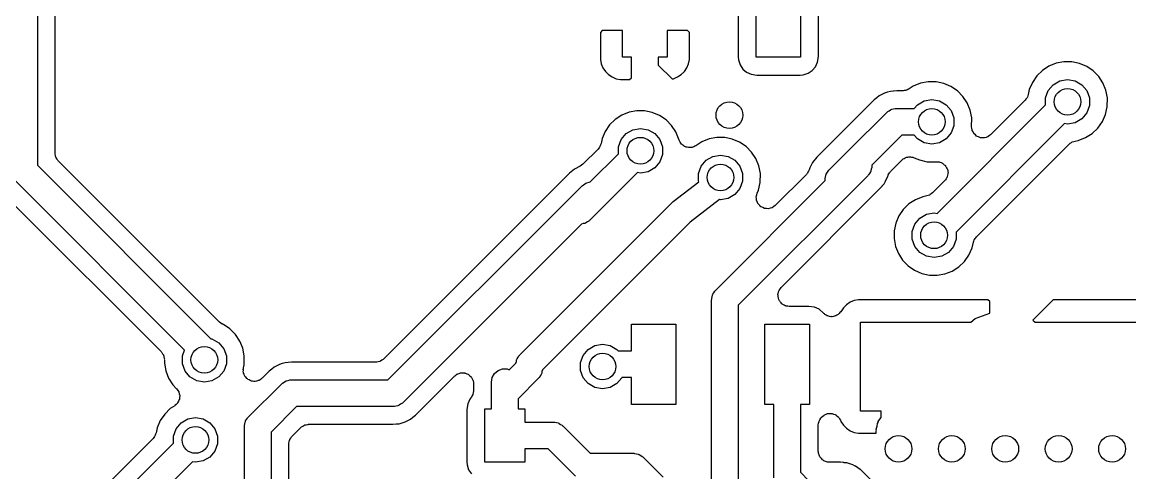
# Model space of a CAD drawing. Extents: x 76 to 124.9, y -113.7 to -66.
# Drawn here: x 96.75 to 109.2, y -94.47 to -89.41 of the extents above; entities that cross this region are included whole.
import ezdxf

# ---------------------------------------------------------------- set-up
doc = ezdxf.new("R2010")
doc.units = 0
doc.header["$MEASUREMENT"] = 0
doc.layers.add('BLACK', color=7, linetype='CONTINUOUS')

msp = doc.modelspace()

# ---------------------------------------------------------------- linework, layer by layer
at = {"layer": 'Black'}
for p, q in [((96.925, -88.7871), (96.925, -90.675)), ((97.124, -89.4688), (97.124, -88.9213)), ((104.799, -88.9088), (104.799, -89.795)), ((105, -89.8), (105, -88.9)), ((105.5, -88.9), (105.5, -89.8)), ((105.701, -89.7912), (105.701, -88.905)), ((97.124, -90.8787), (97.124, -89.4688)), ((103.271, -89.5), (103.25, -89.5205)), ((103.25, -89.5205), (103.25, -89.8246)), ((103.5, -89.5), (103.271, -89.5)), ((103.5, -89.8), (103.5, -89.5)), ((104, -89.5), (104, -89.8)), ((104.229, -89.5), (104, -89.5)), ((104.25, -89.5205), (104.229, -89.5)), ((104.25, -89.8246), (104.25, -89.5205)), ((103.25, -89.8246), (103.26, -89.8729)), ((103.6, -89.8), (103.5, -89.8)), ((103.6, -90.0295), (103.6, -89.8)), ((104, -89.8), (103.9, -89.8)), ((103.9, -89.8), (103.9, -89.8879)), ((104.24, -89.8729), (104.25, -89.8246)), ((104.799, -89.795), (104.802, -89.8279)), ((104.802, -89.8279), (104.82, -89.8852)), ((105.5, -89.8), (105, -89.8)), ((105.668, -89.9067), (105.691, -89.8555)), ((105.691, -89.8555), (105.701, -89.7912)), ((108.373, -89.8672), (108.291, -89.9002)), ((108.459, -89.8507), (108.373, -89.8672)), ((108.547, -89.8513), (108.459, -89.8507)), ((108.633, -89.869), (108.547, -89.8513)), ((108.715, -89.9031), (108.633, -89.869)), ((103.26, -89.8729), (103.278, -89.9184)), ((103.278, -89.9184), (103.306, -89.9594)), ((103.306, -89.9594), (103.341, -89.9942)), ((103.341, -89.9942), (103.382, -90.0215)), ((103.9, -89.8879), (104.056, -90.0438)), ((104.118, -90.0215), (104.159, -89.9942)), ((104.159, -89.9942), (104.194, -89.9594)), ((104.194, -89.9594), (104.222, -89.9184)), ((104.222, -89.9184), (104.24, -89.8729)), ((104.82, -89.8852), (104.851, -89.932)), ((104.851, -89.932), (104.893, -89.9684)), ((104.893, -89.9684), (104.944, -89.9914)), ((104.944, -89.9914), (105.009, -90.0006)), ((105.528, -89.9979), (105.585, -89.9802)), ((105.585, -89.9802), (105.632, -89.9493)), ((105.632, -89.9493), (105.668, -89.9067)), ((108.217, -89.9484), (108.154, -90.01)), ((108.291, -89.9002), (108.217, -89.9484)), ((108.788, -89.9524), (108.715, -89.9031)), ((108.85, -90.0148), (108.788, -89.9524)), ((103.382, -90.0215), (103.427, -90.0404)), ((103.427, -90.0404), (103.475, -90.05)), ((103.475, -90.05), (103.579, -90.05)), ((103.579, -90.05), (103.6, -90.0295)), ((104.056, -90.0438), (104.073, -90.0404)), ((104.073, -90.0404), (104.118, -90.0215)), ((105.009, -90.0006), (105.495, -90.0006)), ((105.495, -90.0006), (105.528, -89.9979)), ((106.848, -90.0922), (106.766, -90.1252)), ((106.934, -90.0757), (106.848, -90.0922)), ((107.022, -90.0763), (106.934, -90.0757)), ((107.108, -90.094), (107.022, -90.0763)), ((107.19, -90.1281), (107.108, -90.094)), ((108.105, -90.0826), (108.07, -90.1636)), ((108.154, -90.01), (108.105, -90.0826)), ((108.283, -90.1745), (108.339, -90.1078)), ((108.339, -90.1078), (108.414, -90.0642)), ((108.414, -90.0642), (108.5, -90.049)), ((108.5, -90.049), (108.586, -90.0642)), ((108.586, -90.0642), (108.661, -90.1078)), ((108.661, -90.1078), (108.717, -90.1745)), ((108.898, -90.0882), (108.85, -90.0148)), ((108.932, -90.1696), (108.898, -90.0882)), ((106.384, -90.2337), (106.358, -90.2548)), ((106.413, -90.2183), (106.384, -90.2337)), ((106.414, -90.2179), (106.413, -90.2183)), ((106.444, -90.202), (106.414, -90.2177)), ((106.414, -90.2177), (106.414, -90.2179)), ((106.476, -90.1927), (106.444, -90.202)), ((106.477, -90.1924), (106.476, -90.1924)), ((106.476, -90.1924), (106.476, -90.1927)), ((106.509, -90.1827), (106.477, -90.1924)), ((106.542, -90.1798), (106.509, -90.1827)), ((106.543, -90.1796), (106.542, -90.1798)), ((106.544, -90.1797), (106.543, -90.1796)), ((106.581, -90.176), (106.544, -90.1797)), ((106.651, -90.176), (106.581, -90.176)), ((106.665, -90.1735), (106.651, -90.176)), ((106.68, -90.1727), (106.665, -90.1735)), ((106.686, -90.1698), (106.68, -90.1727)), ((106.694, -90.1685), (106.686, -90.1698)), ((106.706, -90.1613), (106.694, -90.1685)), ((106.719, -90.1556), (106.706, -90.1613)), ((106.766, -90.1252), (106.719, -90.1556)), ((107.263, -90.1774), (107.19, -90.1281)), ((107.325, -90.2398), (107.263, -90.1774)), ((107.373, -90.3132), (107.325, -90.2398)), ((108.053, -90.2331), (108.049, -90.2468)), ((108.058, -90.22), (108.053, -90.2331)), ((108.07, -90.1636), (108.058, -90.22)), ((108.253, -90.2564), (108.283, -90.1745)), ((108.717, -90.1745), (108.747, -90.2564)), ((108.949, -90.2551), (108.932, -90.1696)), ((106.328, -90.2788), (105.903, -90.7032)), ((106.357, -90.2556), (106.328, -90.2788)), ((106.358, -90.2548), (106.357, -90.2551)), ((106.357, -90.2551), (106.357, -90.2556)), ((106.778, -90.375), (106.814, -90.3328)), ((106.814, -90.3328), (106.889, -90.2892)), ((106.889, -90.2892), (106.975, -90.274)), ((106.975, -90.274), (107.061, -90.2892)), ((107.033, -91.5549), (108.253, -90.335)), ((107.061, -90.2892), (107.136, -90.3328)), ((107.136, -90.3328), (107.192, -90.3995)), ((107.407, -90.3946), (107.373, -90.3132)), ((108.024, -90.2824), (107.636, -90.6706)), ((108.032, -90.2708), (108.024, -90.2824)), ((108.042, -90.2602), (108.032, -90.2708)), ((108.045, -90.2531), (108.042, -90.2602)), ((108.049, -90.2468), (108.045, -90.2531)), ((108.253, -90.335), (108.253, -90.2564)), ((108.747, -90.3436), (108.717, -90.4255)), ((108.747, -90.2564), (108.747, -90.3436)), ((108.928, -90.4424), (108.947, -90.3574)), ((108.947, -90.3574), (108.949, -90.2551)), ((103.491, -90.4502), (103.417, -90.4984)), ((103.573, -90.4172), (103.491, -90.4502)), ((103.659, -90.4007), (103.573, -90.4172)), ((103.747, -90.4013), (103.659, -90.4007)), ((103.833, -90.419), (103.747, -90.4013)), ((103.915, -90.4531), (103.833, -90.419)), ((103.988, -90.5024), (103.915, -90.4531)), ((106.044, -90.8439), (106.469, -90.4189)), ((106.469, -90.4189), (106.474, -90.4151)), ((106.474, -90.4151), (106.479, -90.4101)), ((106.479, -90.4101), (106.496, -90.4003)), ((106.496, -90.4003), (106.512, -90.3891)), ((106.512, -90.3891), (106.518, -90.3873)), ((106.518, -90.3873), (106.524, -90.384)), ((106.524, -90.384), (106.543, -90.3806)), ((106.543, -90.3806), (106.562, -90.3756)), ((106.562, -90.3756), (106.569, -90.3761)), ((106.569, -90.3761), (106.575, -90.375)), ((106.575, -90.375), (106.778, -90.375)), ((107.192, -90.3995), (107.222, -90.4814)), ((107.222, -90.4814), (107.222, -90.5686)), ((107.424, -90.4801), (107.407, -90.3946)), ((107.422, -90.5805), (107.424, -90.4801)), ((108.661, -90.4922), (108.586, -90.5358)), ((108.717, -90.4255), (108.661, -90.4922)), ((108.892, -90.5229), (108.928, -90.4424)), ((103.354, -90.56), (103.305, -90.6326)), ((103.417, -90.4984), (103.354, -90.56)), ((103.539, -90.6578), (103.614, -90.6142)), ((103.614, -90.6142), (103.7, -90.599)), ((103.7, -90.599), (103.786, -90.6142)), ((103.786, -90.6142), (103.861, -90.6578)), ((104.05, -90.5648), (103.988, -90.5024)), ((104.098, -90.6382), (104.05, -90.5648)), ((107.222, -90.5686), (107.192, -90.6505)), ((108.467, -90.5451), (107.247, -91.765)), ((107.425, -90.5975), (107.422, -90.5805)), ((107.427, -90.6146), (107.425, -90.5975)), ((107.429, -90.6188), (107.427, -90.6146)), ((108.5, -90.551), (108.467, -90.5451)), ((108.586, -90.5358), (108.5, -90.551)), ((108.778, -90.6555), (108.842, -90.5948)), ((108.842, -90.5948), (108.892, -90.5229)), ((96.925, -90.675), (96.925, -91.0129)), ((103.27, -90.7136), (103.258, -90.77)), ((103.305, -90.6326), (103.27, -90.7136)), ((103.453, -90.8064), (103.483, -90.7245)), ((103.483, -90.7245), (103.539, -90.6578)), ((103.861, -90.6578), (103.917, -90.7245)), ((103.917, -90.7245), (103.947, -90.8064)), ((104.137, -90.7309), (104.098, -90.6382)), ((104.137, -90.731), (104.137, -90.7309)), ((104.139, -90.7399), (104.137, -90.731)), ((104.144, -90.7472), (104.139, -90.7399)), ((104.473, -90.7172), (104.391, -90.7502)), ((104.559, -90.7007), (104.473, -90.7172)), ((104.647, -90.7013), (104.559, -90.7007)), ((104.733, -90.719), (104.647, -90.7013)), ((104.815, -90.7531), (104.733, -90.719)), ((105.903, -90.7032), (105.683, -90.9239)), ((105.903, -90.7032), (105.903, -90.7032)), ((106.637, -90.675), (106.3, -91.0121)), ((106.778, -90.675), (106.637, -90.675)), ((106.814, -90.7172), (106.778, -90.675)), ((106.889, -90.7608), (106.814, -90.7172)), ((107.136, -90.7172), (107.061, -90.7608)), ((107.192, -90.6505), (107.136, -90.7172)), ((107.429, -90.6233), (107.429, -90.6188)), ((107.438, -90.6383), (107.429, -90.6233)), ((107.445, -90.6539), (107.438, -90.6383)), ((107.448, -90.6572), (107.445, -90.6539)), ((107.451, -90.6612), (107.448, -90.6572)), ((107.464, -90.6725), (107.451, -90.6612)), ((107.476, -90.6846), (107.464, -90.6725)), ((107.48, -90.6866), (107.476, -90.6846)), ((107.483, -90.6896), (107.48, -90.6866)), ((107.5, -90.6957), (107.483, -90.6896)), ((107.515, -90.703), (107.5, -90.6957)), ((107.52, -90.7034), (107.515, -90.703)), ((107.524, -90.705), (107.52, -90.7034)), ((107.541, -90.7052), (107.524, -90.705)), ((107.558, -90.7067), (107.541, -90.7052)), ((107.563, -90.7056), (107.558, -90.7067)), ((107.567, -90.7056), (107.563, -90.7056)), ((107.584, -90.7), (107.567, -90.7056)), ((107.6, -90.6955), (107.584, -90.7)), ((107.604, -90.6929), (107.6, -90.6955)), ((107.608, -90.6913), (107.604, -90.6929)), ((107.622, -90.6805), (107.608, -90.6913)), ((107.636, -90.6706), (107.622, -90.6805)), ((108.569, -90.7466), (108.584, -90.7411)), ((108.584, -90.7411), (108.621, -90.7346)), ((108.621, -90.7346), (108.703, -90.7027)), ((108.703, -90.7027), (108.778, -90.6555)), ((103.224, -90.8324), (103.054, -91.0028)), ((103.232, -90.8208), (103.224, -90.8324)), ((103.242, -90.8102), (103.232, -90.8208)), ((103.245, -90.8031), (103.242, -90.8102)), ((103.249, -90.7968), (103.245, -90.8031)), ((103.253, -90.7831), (103.249, -90.7968)), ((103.258, -90.77), (103.253, -90.7831)), ((103.453, -90.885), (103.453, -90.8064)), ((103.947, -90.8064), (103.947, -90.8936)), ((104.147, -90.7554), (104.144, -90.7472)), ((104.155, -90.7653), (104.147, -90.7554)), ((104.162, -90.7762), (104.155, -90.7653)), ((104.17, -90.7815), (104.162, -90.7762)), ((104.175, -90.7881), (104.17, -90.7815)), ((104.187, -90.7944), (104.175, -90.7881)), ((104.197, -90.8022), (104.187, -90.7944)), ((104.206, -90.8048), (104.197, -90.8022)), ((104.213, -90.809), (104.206, -90.8048)), ((104.226, -90.811), (104.213, -90.809)), ((104.239, -90.8148), (104.226, -90.811)), ((104.248, -90.8143), (104.239, -90.8148)), ((104.256, -90.8156), (104.248, -90.8143)), ((104.269, -90.8131), (104.256, -90.8156)), ((104.282, -90.8124), (104.269, -90.8131)), ((104.29, -90.8089), (104.282, -90.8124)), ((104.299, -90.8072), (104.29, -90.8089)), ((104.31, -90.8004), (104.299, -90.8072)), ((104.322, -90.7953), (104.31, -90.8004)), ((104.391, -90.7502), (104.322, -90.7953)), ((104.888, -90.8024), (104.815, -90.7531)), ((104.95, -90.8648), (104.888, -90.8024)), ((104.998, -90.9382), (104.95, -90.8648)), ((105.819, -91.0689), (106.044, -90.8439)), ((106.975, -90.776), (106.889, -90.7608)), ((107.061, -90.7608), (106.975, -90.776)), ((107.476, -91.8173), (108.518, -90.7758)), ((108.518, -90.7758), (108.531, -90.7664)), ((108.531, -90.7664), (108.544, -90.7559)), ((108.544, -90.7559), (108.549, -90.754)), ((108.549, -90.754), (108.553, -90.7509)), ((108.553, -90.7509), (108.569, -90.7466)), ((97.125, -90.8841), (97.124, -90.8787)), ((97.1245, -90.8896), (97.125, -90.8841)), ((97.1287, -90.9053), (97.1245, -90.8896)), ((97.1315, -90.9214), (97.1287, -90.9053)), ((97.1343, -90.9262), (97.1315, -90.9214)), ((97.1357, -90.9315), (97.1343, -90.9262)), ((97.1451, -90.9449), (97.1357, -90.9315)), ((97.1532, -90.959), (97.1451, -90.9449)), ((97.1575, -90.9625), (97.1532, -90.959)), ((97.1606, -90.9671), (97.1575, -90.9625)), ((98.9664, -92.7728), (97.1606, -90.9671)), ((103.137, -91.2006), (103.453, -90.885)), ((103.917, -90.9755), (103.861, -91.0422)), ((103.947, -90.8936), (103.917, -90.9755)), ((104.383, -91.0245), (104.439, -90.9578)), ((104.439, -90.9578), (104.514, -90.9142)), ((104.514, -90.9142), (104.6, -90.899)), ((104.6, -90.899), (104.686, -90.9142)), ((104.686, -90.9142), (104.761, -90.9578)), ((104.761, -90.9578), (104.817, -91.0245)), ((105.032, -91.0196), (104.998, -90.9382)), ((105.635, -90.9812), (105.603, -91.0411)), ((105.683, -90.9239), (105.635, -90.9812)), ((106.51, -91.0836), (106.639, -90.9548)), ((106.639, -90.9548), (106.647, -90.9494)), ((106.647, -90.9494), (106.653, -90.9425)), ((106.653, -90.9425), (106.664, -90.937)), ((106.664, -90.937), (106.674, -90.9299)), ((106.674, -90.9299), (106.683, -90.9274)), ((106.683, -90.9274), (106.692, -90.9232)), ((106.692, -90.9232), (106.704, -90.9218)), ((106.704, -90.9218), (106.716, -90.9186)), ((106.716, -90.9186), (106.726, -90.9194)), ((106.726, -90.9194), (106.735, -90.9184)), ((106.735, -90.9184), (106.747, -90.9213)), ((106.747, -90.9213), (106.76, -90.9224)), ((106.76, -90.9224), (106.768, -90.9264)), ((106.768, -90.9264), (106.777, -90.9286)), ((106.777, -90.9286), (106.836, -90.9541)), ((106.836, -90.9541), (106.922, -90.973)), ((106.922, -90.973), (107.01, -90.9748)), ((107.01, -90.9748), (107.016, -90.9748)), ((107.016, -90.9748), (107.021, -90.9733)), ((107.021, -90.9733), (107.037, -90.9748)), ((107.037, -90.9748), (107.054, -90.9748)), ((107.054, -90.9748), (107.059, -90.9766)), ((107.059, -90.9766), (107.064, -90.9771)), ((107.064, -90.9771), (107.079, -90.984)), ((107.079, -90.984), (107.094, -90.9896)), ((107.094, -90.9896), (107.099, -90.9931)), ((96.925, -91.0129), (98.8743, -92.9621)), ((102.903, -91.1038), (102.728, -91.2782)), ((102.96, -91.0578), (102.903, -91.1038)), ((103.023, -91.0254), (102.96, -91.0578)), ((103.038, -91.0138), (103.023, -91.0254)), ((103.054, -91.0028), (103.038, -91.0138)), ((103.667, -91.0951), (103.131, -91.6311)), ((103.7, -91.101), (103.667, -91.0951)), ((103.786, -91.0858), (103.7, -91.101)), ((103.861, -91.0422), (103.786, -91.0858)), ((104.353, -91.1064), (104.383, -91.0245)), ((104.353, -91.1936), (104.353, -91.1064)), ((104.817, -91.0245), (104.847, -91.1064)), ((104.847, -91.1064), (104.847, -91.1936)), ((105.049, -91.1051), (105.032, -91.0196)), ((105.047, -91.2074), (105.049, -91.1051)), ((105.57, -91.1092), (105.565, -91.1164)), ((105.576, -91.1032), (105.57, -91.1092)), ((105.582, -91.0916), (105.576, -91.1032)), ((105.59, -91.0808), (105.582, -91.0916)), ((105.592, -91.0724), (105.59, -91.0808)), ((105.596, -91.0646), (105.592, -91.0724)), ((105.603, -91.0411), (105.596, -91.0646)), ((105.776, -91.1619), (105.789, -91.1116)), ((105.789, -91.1116), (105.819, -91.0689)), ((106.275, -91.1044), (106.265, -91.1214)), ((106.286, -91.0884), (106.275, -91.1044)), ((106.288, -91.082), (106.286, -91.0884)), ((106.291, -91.0763), (106.288, -91.082)), ((106.294, -91.057), (106.291, -91.0763)), ((106.299, -91.0381), (106.294, -91.057)), ((106.3, -91.025), (106.299, -91.0315)), ((106.299, -91.0315), (106.299, -91.0381)), ((106.3, -91.0121), (106.3, -91.025)), ((106.485, -91.1192), (106.493, -91.1084)), ((106.493, -91.1084), (106.499, -91.0968)), ((106.499, -91.0968), (106.505, -91.0908)), ((106.505, -91.0908), (106.51, -91.0836)), ((107.099, -90.9931), (107.103, -90.9955)), ((107.103, -90.9955), (107.115, -91.007)), ((107.115, -91.007), (107.128, -91.0175)), ((107.128, -91.0175), (107.13, -91.0223)), ((107.13, -91.0223), (107.134, -91.0262)), ((107.134, -91.0262), (107.141, -91.041)), ((107.141, -91.041), (107.149, -91.0551)), ((107.149, -91.0551), (107.15, -91.0605)), ((107.15, -91.0605), (107.153, -91.0655)), ((107.156, -91.1088), (107.152, -91.1245)), ((107.153, -91.0655), (107.154, -91.0818)), ((107.154, -91.0818), (107.157, -91.0979)), ((107.157, -91.0979), (107.156, -91.1033)), ((107.156, -91.1033), (107.156, -91.1088)), ((98.5773, -93.0894), (96.6689, -91.1811)), ((103.044, -91.2439), (103.087, -91.2141)), ((103.087, -91.2141), (103.137, -91.2006)), ((103.137, -91.2006), (103.137, -91.2006)), ((104.067, -91.4222), (104.355, -91.1997)), ((104.355, -91.1997), (104.353, -91.1936)), ((104.544, -92.4189), (105.778, -91.1853)), ((106.256, -91.1311), (104.8, -92.5871)), ((104.847, -91.1936), (104.817, -91.2755)), ((105.028, -91.2924), (105.047, -91.2074)), ((105.565, -91.1164), (105.215, -91.4661)), ((105.778, -91.1853), (105.776, -91.1619)), ((106.26, -91.1257), (106.256, -91.1311)), ((106.265, -91.1214), (106.26, -91.1257)), ((106.417, -91.2459), (106.439, -91.2204)), ((106.439, -91.2204), (106.454, -91.191)), ((106.454, -91.191), (106.455, -91.1905)), ((106.455, -91.1898), (106.471, -91.1606)), ((106.455, -91.1905), (106.455, -91.1898)), ((106.471, -91.1606), (106.479, -91.1354)), ((106.479, -91.1354), (106.483, -91.1276)), ((106.483, -91.1276), (106.485, -91.1192)), ((107.12, -91.1863), (106.982, -91.3243)), ((107.123, -91.1817), (107.12, -91.1863)), ((107.128, -91.1782), (107.123, -91.1817)), ((107.136, -91.1641), (107.128, -91.1782)), ((107.145, -91.1507), (107.136, -91.1641)), ((107.147, -91.1454), (107.145, -91.1507)), ((107.149, -91.1406), (107.147, -91.1454)), ((107.152, -91.1245), (107.149, -91.1406)), ((102.728, -91.2782), (100.817, -93.1894)), ((102.728, -91.2782), (102.728, -91.2782)), ((102.728, -91.2782), (102.728, -91.2782)), ((102.869, -91.4189), (103.044, -91.2439)), ((104.761, -91.3422), (104.686, -91.3858)), ((104.817, -91.2755), (104.761, -91.3422)), ((105.002, -91.3668), (105.008, -91.3469)), ((105.008, -91.3469), (105.013, -91.3268)), ((105.013, -91.3268), (105.028, -91.2924)), ((105.283, -92.386), (106.392, -91.2761)), ((106.392, -91.2761), (106.416, -91.247)), ((106.416, -91.247), (106.417, -91.2465)), ((106.417, -91.2465), (106.417, -91.2459)), ((106.917, -91.3587), (106.873, -91.3672)), ((106.932, -91.3532), (106.917, -91.3587)), ((106.947, -91.3492), (106.932, -91.3532)), ((106.952, -91.3455), (106.947, -91.3492)), ((106.958, -91.3433), (106.952, -91.3455)), ((106.969, -91.3332), (106.958, -91.3433)), ((106.982, -91.3243), (106.969, -91.3332)), ((96.6634, -91.457), (98.3144, -93.1079)), ((100.863, -93.425), (102.869, -91.4189)), ((102.344, -93.1439), (104.053, -91.4348)), ((104.053, -91.4348), (104.061, -91.4293)), ((104.061, -91.4293), (104.067, -91.4222)), ((104.588, -91.3988), (104.258, -91.6537)), ((104.6, -91.401), (104.588, -91.3988)), ((104.686, -91.3858), (104.6, -91.401)), ((105.003, -91.3679), (105.002, -91.3668)), ((105.002, -91.369), (105.003, -91.3679)), ((105.004, -91.3895), (105.002, -91.369)), ((105.006, -91.41), (105.004, -91.3895)), ((105.007, -91.411), (105.006, -91.41)), ((105.007, -91.4121), (105.007, -91.411)), ((105.016, -91.4307), (105.007, -91.4121)), ((105.025, -91.4494), (105.016, -91.4307)), ((105.025, -91.4502), (105.025, -91.4494)), ((105.026, -91.4512), (105.025, -91.4502)), ((105.041, -91.4655), (105.026, -91.4512)), ((105.055, -91.4801), (105.041, -91.4655)), ((105.056, -91.4806), (105.055, -91.4801)), ((105.057, -91.4813), (105.056, -91.4806)), ((105.076, -91.4897), (105.057, -91.4813)), ((105.198, -91.4779), (105.182, -91.49)), ((105.215, -91.4661), (105.198, -91.4779)), ((106.717, -91.4484), (106.654, -91.51)), ((106.791, -91.4002), (106.717, -91.4484)), ((106.873, -91.3672), (106.791, -91.4002)), ((105.095, -91.4984), (105.076, -91.4897)), ((105.096, -91.4985), (105.095, -91.4984)), ((105.097, -91.499), (105.096, -91.4985)), ((105.117, -91.5004), (105.097, -91.499)), ((105.138, -91.5022), (105.117, -91.5004)), ((105.139, -91.5019), (105.138, -91.5022)), ((105.14, -91.502), (105.139, -91.5019)), ((105.16, -91.4963), (105.14, -91.502)), ((105.18, -91.491), (105.16, -91.4963)), ((105.181, -91.4903), (105.18, -91.491)), ((105.182, -91.49), (105.181, -91.4903)), ((106.605, -91.5826), (106.57, -91.6636)), ((106.654, -91.51), (106.605, -91.5826)), ((106.783, -91.6745), (106.839, -91.6078)), ((106.839, -91.6078), (106.914, -91.5642)), ((106.914, -91.5642), (107, -91.549)), ((107, -91.549), (107.033, -91.5549)), ((103.038, -91.6744), (101.031, -93.6811)), ((104.258, -91.6537), (102.599, -93.3127)), ((103.057, -91.6694), (103.038, -91.6744)), ((103.038, -91.6744), (103.038, -91.6744)), ((103.076, -91.666), (103.057, -91.6694)), ((103.082, -91.6627), (103.076, -91.666)), ((103.088, -91.6609), (103.082, -91.6627)), ((103.104, -91.6497), (103.088, -91.6609)), ((103.121, -91.6399), (103.104, -91.6497)), ((103.126, -91.6349), (103.121, -91.6399)), ((103.131, -91.6311), (103.126, -91.6349)), ((106.57, -91.6636), (106.552, -91.7497)), ((106.753, -91.7564), (106.783, -91.6745)), ((106.552, -91.7497), (106.55, -91.8378)), ((106.55, -91.8378), (106.566, -91.9244)), ((106.753, -91.8436), (106.753, -91.7564)), ((106.783, -91.9255), (106.753, -91.8436)), ((107.247, -91.8436), (107.217, -91.9255)), ((107.247, -91.765), (107.247, -91.8436)), ((107.448, -91.8657), (107.451, -91.8529)), ((107.451, -91.8529), (107.456, -91.8459)), ((107.456, -91.8459), (107.46, -91.838)), ((107.46, -91.838), (107.469, -91.8282)), ((107.469, -91.8282), (107.476, -91.8173)), ((106.566, -91.9244), (106.599, -92.0062)), ((106.839, -91.9922), (106.783, -91.9255)), ((107.217, -91.9255), (107.161, -91.9922)), ((107.392, -92.0229), (107.428, -91.9424)), ((107.428, -91.9424), (107.443, -91.878)), ((107.443, -91.878), (107.448, -91.8657)), ((106.599, -92.0062), (106.646, -92.0802)), ((106.646, -92.0802), (106.708, -92.1436)), ((106.914, -92.0358), (106.839, -91.9922)), ((107, -92.051), (106.914, -92.0358)), ((107.086, -92.0358), (107, -92.051)), ((107.161, -91.9922), (107.086, -92.0358)), ((107.278, -92.1555), (107.342, -92.0948)), ((107.342, -92.0948), (107.392, -92.0229)), ((106.708, -92.1436), (106.78, -92.1938)), ((106.78, -92.1938), (106.861, -92.2291)), ((106.861, -92.2291), (106.947, -92.248)), ((107.035, -92.2498), (107.121, -92.2346)), ((107.121, -92.2346), (107.203, -92.2027)), ((107.203, -92.2027), (107.278, -92.1555)), ((106.947, -92.248), (107.035, -92.2498)), ((104.506, -92.493), (104.509, -92.4737)), ((104.509, -92.4737), (104.512, -92.468)), ((104.512, -92.468), (104.514, -92.4616)), ((104.514, -92.4616), (104.525, -92.4456)), ((104.525, -92.4456), (104.535, -92.4286)), ((104.535, -92.4286), (104.54, -92.4243)), ((104.54, -92.4243), (104.544, -92.4189)), ((105.246, -92.4635), (105.248, -92.4582)), ((105.248, -92.4798), (105.246, -92.4635)), ((105.248, -92.4527), (105.253, -92.4374)), ((105.248, -92.4582), (105.248, -92.4527)), ((105.248, -92.4961), (105.248, -92.4798)), ((105.253, -92.4374), (105.258, -92.4216)), ((105.258, -92.4216), (105.261, -92.4171)), ((105.261, -92.4171), (105.263, -92.4119)), ((105.263, -92.4119), (105.273, -92.3994)), ((105.273, -92.3994), (105.283, -92.386)), ((104.5, -92.525), (104.501, -92.5185)), ((104.5, -99.675), (104.5, -92.525)), ((104.501, -92.5119), (104.506, -92.493)), ((104.501, -92.5185), (104.501, -92.5119)), ((104.8, -92.5871), (104.8, -99.675)), ((105.25, -92.5013), (105.248, -92.4961)), ((105.25, -92.5068), (105.25, -92.5013)), ((105.257, -92.5216), (105.25, -92.5068)), ((105.263, -92.5369), (105.257, -92.5216)), ((105.266, -92.5411), (105.263, -92.5369)), ((105.269, -92.5461), (105.266, -92.5411)), ((105.28, -92.5577), (105.269, -92.5461)), ((105.291, -92.5702), (105.28, -92.5577)), ((105.295, -92.5729), (105.291, -92.5702)), ((105.299, -92.5768), (105.295, -92.5729)), ((105.314, -92.5837), (105.299, -92.5768)), ((105.328, -92.5919), (105.314, -92.5837)), ((105.334, -92.5929), (105.328, -92.5919)), ((105.339, -92.5952), (105.334, -92.5929)), ((105.355, -92.5966), (105.339, -92.5952)), ((105.371, -92.5994), (105.355, -92.5966)), ((105.591, -92.5994), (105.371, -92.5994)), ((105.656, -92.6086), (105.591, -92.5994)), ((106.016, -92.5808), (105.981, -92.6156)), ((106.057, -92.5535), (106.016, -92.5808)), ((106.102, -92.5346), (106.057, -92.5535)), ((106.15, -92.525), (106.102, -92.5346)), ((107.604, -92.525), (106.15, -92.525)), ((107.625, -92.5455), (107.604, -92.525)), ((107.625, -92.6746), (107.625, -92.5455)), ((108.337, -92.525), (108.11, -92.7524)), ((109.326, -92.525), (108.337, -92.525)), ((105.707, -92.6316), (105.656, -92.6086)), ((105.757, -92.6745), (105.707, -92.6316)), ((105.761, -92.6803), (105.757, -92.6745)), ((105.768, -92.6846), (105.761, -92.6803)), ((105.773, -92.6903), (105.768, -92.6846)), ((105.786, -92.6966), (105.773, -92.6903)), ((105.797, -92.7044), (105.786, -92.6966)), ((105.805, -92.7062), (105.797, -92.7044)), ((105.812, -92.7098), (105.805, -92.7062)), ((105.826, -92.7114), (105.812, -92.7098)), ((105.839, -92.7147), (105.826, -92.7114)), ((105.847, -92.7139), (105.839, -92.7147)), ((105.855, -92.7148), (105.847, -92.7139)), ((105.869, -92.7115), (105.855, -92.7148)), ((105.883, -92.71), (105.869, -92.7115)), ((105.89, -92.7065), (105.883, -92.71)), ((105.897, -92.7047), (105.89, -92.7065)), ((105.909, -92.697), (105.897, -92.7047)), ((105.922, -92.6908), (105.909, -92.697)), ((105.927, -92.6851), (105.922, -92.6908)), ((105.933, -92.6808), (105.927, -92.6851)), ((105.942, -92.6696), (105.933, -92.6808)), ((105.952, -92.6594), (105.942, -92.6696)), ((105.981, -92.6156), (105.952, -92.6594)), ((107.463, -92.7337), (107.625, -92.6746)), ((98.9683, -92.7742), (98.9664, -92.7728)), ((98.9698, -92.7761), (98.9683, -92.7742)), ((98.9861, -92.7866), (98.9698, -92.7761)), ((99.0019, -92.7977), (98.9861, -92.7866)), ((99.0043, -92.7983), (99.0019, -92.7977)), ((99.0063, -92.7996), (99.0043, -92.7983)), ((99.0146, -92.8031), (99.0063, -92.7996)), ((99.0876, -92.8524), (99.0146, -92.8031)), ((99.1496, -92.9148), (99.0876, -92.8524)), ((103.6, -93.1), (103.6, -92.8)), ((103.6, -92.8), (104.1, -92.8)), ((104.1, -92.8), (104.1, -93.7)), ((105.1, -93.7), (105.1, -92.8)), ((105.1, -92.8), (105.6, -92.8)), ((105.6, -92.8), (105.6, -93.7)), ((106.175, -93.775), (106.175, -92.775)), ((106.175, -92.775), (107.413, -92.775)), ((107.413, -92.775), (107.463, -92.7337)), ((108.11, -92.7524), (108.137, -92.775)), ((108.137, -92.775), (109.375, -92.775)), ((98.8743, -92.9621), (98.8858, -92.9642)), ((98.8858, -92.9642), (98.9613, -93.0078)), ((99.1984, -92.9882), (99.1496, -92.9148)), ((98.5529, -93.1564), (98.5773, -93.0894)), ((98.9613, -93.0078), (99.0173, -93.0745)), ((99.0173, -93.0745), (99.0471, -93.1564)), ((99.2319, -93.0696), (99.1984, -92.9882)), ((99.2489, -93.1551), (99.2319, -93.0696)), ((103.058, -93.1495), (103.114, -93.0828)), ((103.114, -93.0828), (103.189, -93.0392)), ((103.189, -93.0392), (103.275, -93.024)), ((103.275, -93.024), (103.361, -93.0392)), ((103.361, -93.0392), (103.436, -93.0828)), ((103.436, -93.0828), (103.451, -93.1)), ((103.451, -93.1), (103.6, -93.1)), ((98.3144, -93.1079), (98.318, -93.1131)), ((98.318, -93.1131), (98.3228, -93.1173)), ((98.3228, -93.1173), (98.3304, -93.1308)), ((98.3304, -93.1308), (98.3393, -93.1435)), ((98.3393, -93.1435), (98.3409, -93.1496)), ((98.3409, -93.1496), (98.344, -93.1552)), ((98.344, -93.1552), (98.3465, -93.1705)), ((98.3465, -93.1705), (98.3505, -93.1854)), ((98.3505, -93.1854), (98.3499, -93.1918)), ((98.3499, -93.1918), (98.351, -93.1981)), ((98.351, -93.1981), (98.3504, -93.2378)), ((98.5529, -93.2436), (98.5529, -93.1564)), ((99.0471, -93.1564), (99.0471, -93.2436)), ((99.2474, -93.2574), (99.2489, -93.1551)), ((99.7423, -93.2298), (99.7091, -93.2327)), ((99.7429, -93.2296), (99.7423, -93.2298)), ((99.7436, -93.2297), (99.7429, -93.2296)), ((99.7811, -93.226), (99.7436, -93.2297)), ((100.729, -93.226), (99.7811, -93.226)), ((100.734, -93.225), (100.729, -93.226)), ((100.74, -93.2255), (100.734, -93.225)), ((100.755, -93.2213), (100.74, -93.2255)), ((100.771, -93.2185), (100.755, -93.2213)), ((100.776, -93.2157), (100.771, -93.2185)), ((100.781, -93.2143), (100.776, -93.2157)), ((100.795, -93.2049), (100.781, -93.2143)), ((100.809, -93.1968), (100.795, -93.2049)), ((100.813, -93.1925), (100.809, -93.1968)), ((100.817, -93.1894), (100.813, -93.1925)), ((102.301, -93.2369), (102.306, -93.218)), ((102.306, -93.218), (102.309, -93.1987)), ((102.309, -93.1987), (102.312, -93.193)), ((102.312, -93.193), (102.314, -93.1866)), ((102.314, -93.1866), (102.325, -93.1706)), ((102.325, -93.1706), (102.335, -93.1536)), ((102.335, -93.1536), (102.34, -93.1493)), ((102.34, -93.1493), (102.344, -93.1439)), ((103.028, -93.2314), (103.058, -93.1495)), ((98.3504, -93.2378), (98.3663, -93.3244)), ((98.3663, -93.3244), (98.3987, -93.4062)), ((98.5827, -93.3255), (98.5529, -93.2436)), ((98.6387, -93.3922), (98.5827, -93.3255)), ((99.0173, -93.3255), (98.9613, -93.3922)), ((99.0471, -93.2436), (99.0173, -93.3255)), ((99.2374, -93.3069), (99.2396, -93.2986)), ((99.2385, -93.3201), (99.2374, -93.3069)), ((99.2379, -93.3334), (99.2385, -93.3201)), ((99.2404, -93.3416), (99.2379, -93.3334)), ((99.2396, -93.2986), (99.24, -93.2901)), ((99.24, -93.2901), (99.2474, -93.2574)), ((99.2412, -93.3501), (99.2404, -93.3416)), ((99.2468, -93.3622), (99.2412, -93.3501)), ((99.5277, -93.3288), (99.4503, -93.4062)), ((99.5567, -93.3056), (99.5277, -93.3288)), ((99.5572, -93.3051), (99.5567, -93.3056)), ((99.5578, -93.3047), (99.5572, -93.3051)), ((99.5836, -93.2837), (99.5578, -93.3047)), ((99.6132, -93.2683), (99.5836, -93.2837)), ((99.6138, -93.2679), (99.6132, -93.2683)), ((99.6144, -93.2677), (99.6138, -93.2679)), ((99.6439, -93.252), (99.6144, -93.2677)), ((99.6759, -93.2427), (99.6439, -93.252)), ((99.6765, -93.2424), (99.6759, -93.2427)), ((99.6771, -93.2424), (99.6765, -93.2424)), ((99.7091, -93.2327), (99.6771, -93.2424)), ((101.648, -93.356), (101.664, -93.3518)), ((101.664, -93.3518), (101.679, -93.3462)), ((101.679, -93.3462), (101.685, -93.3462)), ((101.685, -93.3462), (101.69, -93.3448)), ((101.69, -93.3448), (101.706, -93.3462)), ((101.706, -93.3462), (101.723, -93.3462)), ((101.723, -93.3462), (101.728, -93.3481)), ((101.728, -93.3481), (101.733, -93.3486)), ((101.733, -93.3486), (101.748, -93.3555)), ((102.034, -93.3987), (102.06, -93.3536)), ((102.06, -93.3536), (102.1, -93.3201)), ((102.1, -93.3201), (102.149, -93.3023)), ((102.149, -93.3023), (102.201, -93.3023)), ((102.201, -93.3023), (102.226, -93.3115)), ((102.226, -93.3115), (102.301, -93.2373)), ((102.301, -93.2373), (102.301, -93.2369)), ((102.591, -93.3513), (102.588, -93.357)), ((102.594, -93.332), (102.591, -93.3513)), ((102.599, -93.3131), (102.594, -93.332)), ((102.599, -93.3127), (102.599, -93.3131)), ((103.028, -93.3186), (103.028, -93.2314)), ((103.058, -93.4005), (103.028, -93.3186)), ((98.3987, -93.4062), (98.4464, -93.4802)), ((98.7142, -93.4358), (98.6387, -93.3922)), ((98.8, -93.451), (98.7142, -93.4358)), ((98.8858, -93.4358), (98.8, -93.451)), ((98.9613, -93.3922), (98.8858, -93.4358)), ((99.2507, -93.3749), (99.2468, -93.3622)), ((99.2559, -93.3817), (99.2507, -93.3749)), ((99.2595, -93.3895), (99.2559, -93.3817)), ((99.2689, -93.3989), (99.2595, -93.3895)), ((99.277, -93.4095), (99.2689, -93.3989)), ((99.2842, -93.4141), (99.277, -93.4095)), ((99.2902, -93.4202), (99.2842, -93.4141)), ((99.3023, -93.4258), (99.2902, -93.4202)), ((99.2939, -93.8439), (99.6689, -93.4689)), ((99.3135, -93.433), (99.3023, -93.4258)), ((99.3218, -93.4349), (99.3135, -93.433)), ((99.3295, -93.4385), (99.3218, -93.4349)), ((99.3428, -93.4397), (99.3295, -93.4385)), ((99.3558, -93.4426), (99.3428, -93.4397)), ((99.3643, -93.4415), (99.3558, -93.4426)), ((99.3728, -93.4423), (99.3643, -93.4415)), ((99.3857, -93.4388), (99.3728, -93.4423)), ((99.3989, -93.4372), (99.3857, -93.4388)), ((99.4065, -93.4333), (99.3989, -93.4372)), ((99.4147, -93.4311), (99.4065, -93.4333)), ((99.4256, -93.4234), (99.4147, -93.4311)), ((99.4375, -93.4173), (99.4256, -93.4234)), ((99.4433, -93.4111), (99.4375, -93.4173)), ((99.4503, -93.4062), (99.4433, -93.4111)), ((99.6689, -93.4689), (99.6743, -93.4651)), ((99.6743, -93.4651), (99.6786, -93.4601)), ((99.6786, -93.4601), (99.6956, -93.4503)), ((99.6956, -93.4503), (99.7116, -93.4391)), ((99.7116, -93.4391), (99.718, -93.4373)), ((99.718, -93.4373), (99.7237, -93.434)), ((99.7237, -93.434), (99.743, -93.4306)), ((99.743, -93.4306), (99.7619, -93.4256)), ((99.7619, -93.4256), (99.7685, -93.4261)), ((99.7685, -93.4261), (99.775, -93.425)), ((99.775, -93.425), (100.863, -93.425)), ((101.172, -93.8212), (101.613, -93.381)), ((101.613, -93.381), (101.626, -93.3716)), ((101.626, -93.3716), (101.639, -93.3611)), ((101.639, -93.3611), (101.644, -93.3592)), ((101.644, -93.3592), (101.648, -93.356)), ((101.748, -93.3555), (101.764, -93.3611)), ((101.764, -93.3611), (101.768, -93.3646)), ((101.768, -93.3646), (101.773, -93.3669)), ((101.773, -93.3669), (101.784, -93.3785)), ((101.784, -93.3785), (101.797, -93.389)), ((101.797, -93.389), (101.8, -93.3938)), ((101.8, -93.3938), (101.803, -93.3976)), ((101.803, -93.3976), (101.81, -93.4124)), ((101.81, -93.4124), (101.818, -93.4266)), ((101.818, -93.4266), (101.819, -93.432)), ((101.819, -93.432), (101.822, -93.437)), ((101.822, -93.437), (101.823, -93.4532)), ((101.823, -93.4532), (101.826, -93.4693)), ((101.826, -93.4693), (101.826, -93.5452)), ((102.025, -93.45), (102.034, -93.3987)), ((102.025, -93.575), (102.025, -93.45)), ((102.556, -93.4061), (102.325, -93.6371)), ((102.56, -93.4007), (102.556, -93.4061)), ((102.565, -93.3964), (102.56, -93.4007)), ((102.575, -93.3794), (102.565, -93.3964)), ((102.586, -93.3634), (102.575, -93.3794)), ((102.588, -93.357), (102.586, -93.3634)), ((103.114, -93.4672), (103.058, -93.4005)), ((103.189, -93.5108), (103.114, -93.4672)), ((103.436, -93.4672), (103.361, -93.5108)), ((103.492, -93.4005), (103.436, -93.4672)), ((103.493, -93.4), (103.492, -93.4005)), ((103.6, -93.4), (103.493, -93.4)), ((103.6, -93.7), (103.6, -93.4)), ((98.4464, -93.4802), (98.4888, -93.5242)), ((98.4888, -93.5242), (98.4893, -93.5249)), ((98.4893, -93.5249), (98.49, -93.5254)), ((98.49, -93.5254), (98.5015, -93.5429)), ((98.5015, -93.5429), (98.5131, -93.5602)), ((98.5131, -93.5602), (98.5133, -93.561)), ((98.5133, -93.561), (98.5138, -93.5618)), ((98.5138, -93.5618), (98.5186, -93.5821)), ((98.5186, -93.5821), (98.5236, -93.6023)), ((98.5237, -93.604), (98.5213, -93.6247)), ((98.5236, -93.6023), (98.5235, -93.6032)), ((98.5235, -93.6032), (98.5237, -93.604)), ((101.818, -93.5889), (101.807, -93.6072)), ((101.822, -93.5671), (101.818, -93.588)), ((101.818, -93.588), (101.818, -93.5884)), ((101.818, -93.5884), (101.818, -93.5889)), ((101.826, -93.5462), (101.822, -93.5671)), ((101.826, -93.5452), (101.826, -93.5457)), ((101.826, -93.5457), (101.826, -93.5462)), ((102.025, -93.75), (102.025, -93.575)), ((103.275, -93.526), (103.189, -93.5108)), ((103.361, -93.5108), (103.275, -93.526)), ((98.4674, -93.7156), (98.4173, -93.7484)), ((98.468, -93.715), (98.4674, -93.7156)), ((98.4688, -93.7146), (98.468, -93.715)), ((98.4838, -93.7002), (98.4688, -93.7146)), ((98.499, -93.6859), (98.4838, -93.7002)), ((98.4994, -93.6851), (98.499, -93.6859)), ((98.5001, -93.6845), (98.4994, -93.6851)), ((98.5092, -93.6658), (98.5001, -93.6845)), ((98.5186, -93.6471), (98.5092, -93.6658)), ((98.5187, -93.6463), (98.5186, -93.6471)), ((98.5191, -93.6455), (98.5187, -93.6463)), ((98.5213, -93.6247), (98.5191, -93.6455)), ((99.8371, -93.725), (99.55, -94.0121)), ((100.925, -93.725), (99.8371, -93.725)), ((100.932, -93.7239), (100.925, -93.725)), ((100.938, -93.7244), (100.932, -93.7239)), ((100.957, -93.7194), (100.938, -93.7244)), ((100.976, -93.716), (100.957, -93.7194)), ((100.982, -93.7127), (100.976, -93.716)), ((100.988, -93.7109), (100.982, -93.7127)), ((101.004, -93.6997), (100.988, -93.7109)), ((101.021, -93.6899), (101.004, -93.6997)), ((101.026, -93.6849), (101.021, -93.6899)), ((101.031, -93.6811), (101.026, -93.6849)), ((101.759, -93.6945), (101.749, -93.7588)), ((101.782, -93.6433), (101.759, -93.6945)), ((101.796, -93.6263), (101.782, -93.6433)), ((101.797, -93.6256), (101.796, -93.6259)), ((101.796, -93.6259), (101.796, -93.6263)), ((101.807, -93.6072), (101.797, -93.6256)), ((102.325, -93.6371), (102.325, -93.75)), ((104.1, -93.7), (103.6, -93.7)), ((105.2, -93.7), (105.1, -93.7)), ((105.2, -94.525), (105.2, -93.7)), ((105.6, -93.7), (105.5, -93.7)), ((105.5, -93.7), (105.5, -94.4629)), ((98.3544, -93.81), (98.3046, -93.8826)), ((98.4173, -93.7484), (98.3544, -93.81)), ((98.6142, -93.8642), (98.7, -93.849)), ((98.7, -93.849), (98.7858, -93.8642)), ((99.2851, -93.8536), (99.2901, -93.8493)), ((99.2901, -93.8493), (99.2939, -93.8439)), ((101.116, -93.8663), (101.142, -93.8452)), ((101.142, -93.8452), (101.143, -93.8449)), ((101.143, -93.8444), (101.172, -93.8212)), ((101.143, -93.8449), (101.143, -93.8444)), ((101.749, -93.7588), (101.749, -94.345)), ((101.95, -94.35), (101.95, -93.75)), ((101.95, -93.75), (102.025, -93.75)), ((102.325, -93.75), (102.4, -93.75)), ((102.4, -93.75), (102.4, -93.9)), ((105.729, -93.853), (105.736, -93.8443)), ((105.729, -93.8534), (105.729, -93.853)), ((105.736, -93.8443), (105.751, -93.8325)), ((105.751, -93.8325), (105.764, -93.82)), ((105.764, -93.82), (105.767, -93.8187)), ((105.767, -93.8187), (105.77, -93.8167)), ((105.77, -93.8167), (105.787, -93.8105)), ((105.787, -93.8105), (105.804, -93.8034)), ((105.804, -93.8034), (105.808, -93.8032)), ((105.808, -93.8032), (105.811, -93.8021)), ((105.811, -93.8021), (105.829, -93.8023)), ((105.829, -93.8023), (105.848, -93.8015)), ((105.848, -93.8015), (105.851, -93.8025)), ((105.851, -93.8025), (105.854, -93.8025)), ((105.854, -93.8025), (105.871, -93.809)), ((105.871, -93.809), (105.889, -93.8145)), ((105.889, -93.8145), (105.892, -93.8165)), ((105.892, -93.8165), (105.895, -93.8176)), ((105.895, -93.8176), (105.909, -93.8297)), ((105.909, -93.8297), (105.924, -93.841)), ((105.924, -93.841), (105.925, -93.8437)), ((105.925, -93.8437), (105.928, -93.8458)), ((105.928, -93.8458), (105.937, -93.8619)), ((106.405, -93.775), (106.175, -93.775)), ((106.392, -93.8676), (106.405, -93.8461)), ((106.405, -93.8461), (106.405, -93.775)), ((98.2699, -93.9636), (98.258, -94.02)), ((98.3046, -93.8826), (98.2699, -93.9636)), ((98.4529, -94.0564), (98.4827, -93.9745)), ((98.4827, -93.9745), (98.5387, -93.9078)), ((98.5387, -93.9078), (98.6142, -93.8642)), ((98.7858, -93.8642), (98.8613, -93.9078)), ((98.8613, -93.9078), (98.9173, -93.9745)), ((98.9173, -93.9745), (98.9471, -94.0564)), ((99.25, -93.95), (99.2511, -93.9435)), ((99.25, -97.15), (99.25, -93.95)), ((99.2506, -93.9369), (99.2556, -93.918)), ((99.2511, -93.9435), (99.2506, -93.9369)), ((99.2556, -93.918), (99.259, -93.8987)), ((99.259, -93.8987), (99.2623, -93.893)), ((99.2623, -93.893), (99.2641, -93.8866)), ((99.2641, -93.8866), (99.2753, -93.8706)), ((99.2753, -93.8706), (99.2851, -93.8536)), ((99.7856, -94.058), (99.883, -93.9606)), ((99.883, -93.9606), (99.8875, -93.9575)), ((99.8875, -93.9575), (99.891, -93.9532)), ((99.891, -93.9532), (99.9051, -93.9451)), ((99.9051, -93.9451), (99.9185, -93.9357)), ((99.9185, -93.9357), (99.9238, -93.9343)), ((99.9238, -93.9343), (99.9286, -93.9315)), ((99.9286, -93.9315), (99.9447, -93.9287)), ((99.9447, -93.9287), (99.9604, -93.9245)), ((99.9604, -93.9245), (99.9659, -93.925)), ((99.9659, -93.925), (99.9713, -93.924)), ((99.9713, -93.924), (100.919, -93.924)), ((100.919, -93.924), (100.956, -93.9203)), ((100.956, -93.9203), (100.957, -93.9204)), ((100.957, -93.9204), (100.958, -93.9202)), ((100.958, -93.9202), (100.991, -93.9173)), ((100.991, -93.9173), (101.023, -93.9076)), ((101.023, -93.9076), (101.024, -93.9076)), ((101.024, -93.9073), (101.056, -93.898)), ((101.024, -93.9076), (101.024, -93.9073)), ((101.056, -93.898), (101.086, -93.8823)), ((101.086, -93.8821), (101.087, -93.8817)), ((101.086, -93.8823), (101.086, -93.8821)), ((101.087, -93.8817), (101.116, -93.8663)), ((102.4, -93.9), (102.725, -93.9)), ((102.725, -93.9), (102.732, -93.9011)), ((102.732, -93.9011), (102.738, -93.9006)), ((102.738, -93.9006), (102.757, -93.9056)), ((102.757, -93.9056), (102.776, -93.909)), ((102.776, -93.909), (102.782, -93.9123)), ((102.782, -93.9123), (102.788, -93.9141)), ((102.788, -93.9141), (102.804, -93.9253)), ((102.804, -93.9253), (102.821, -93.9351)), ((102.821, -93.9351), (102.826, -93.9401)), ((102.826, -93.9401), (102.831, -93.9439)), ((102.831, -93.9439), (103.137, -94.25)), ((105.699, -93.9331), (105.703, -93.9122)), ((105.699, -93.9336), (105.699, -93.9331)), ((105.699, -93.9341), (105.699, -93.9336)), ((105.699, -94.226), (105.699, -93.9341)), ((105.703, -93.9122), (105.707, -93.8913)), ((105.707, -93.8904), (105.718, -93.8721)), ((105.707, -93.8909), (105.707, -93.8904)), ((105.707, -93.8913), (105.707, -93.8909)), ((105.718, -93.8721), (105.728, -93.8537)), ((105.728, -93.8537), (105.729, -93.8534)), ((105.937, -93.8619), (105.947, -93.8776)), ((105.947, -93.8776), (105.953, -93.8934)), ((105.953, -93.8934), (105.981, -93.9344)), ((105.981, -93.9344), (106.016, -93.9692)), ((106.016, -93.9692), (106.057, -93.9965)), ((106.351, -93.9782), (106.359, -93.9467)), ((106.359, -93.9467), (106.365, -93.9145)), ((106.365, -93.9145), (106.371, -93.905)), ((106.371, -93.905), (106.373, -93.8943)), ((106.373, -93.8943), (106.392, -93.8676)), ((98.2241, -94.0824), (97.2075, -95.0989)), ((98.2322, -94.0707), (98.2241, -94.0824)), ((98.2417, -94.0602), (98.2322, -94.0707)), ((98.2446, -94.0531), (98.2417, -94.0602)), ((98.249, -94.0468), (98.2446, -94.0531)), ((98.2526, -94.0331), (98.249, -94.0468)), ((98.258, -94.02), (98.2526, -94.0331)), ((98.4529, -94.135), (98.4529, -94.0564)), ((98.9471, -94.0564), (98.9471, -94.1436)), ((99.55, -94.0121), (99.55, -97.15)), ((99.7565, -94.1036), (99.7593, -94.0988)), ((99.7593, -94.0988), (99.7607, -94.0935)), ((99.7607, -94.0935), (99.7701, -94.0801)), ((99.7701, -94.0801), (99.7782, -94.066)), ((99.7782, -94.066), (99.7825, -94.0625)), ((99.7825, -94.0625), (99.7856, -94.058)), ((106.057, -93.9965), (106.102, -94.0154)), ((106.102, -94.0154), (106.15, -94.025)), ((106.15, -94.025), (106.35, -94.025)), ((106.35, -94), (106.352, -93.9892)), ((106.35, -94.025), (106.35, -94)), ((106.352, -93.9892), (106.351, -93.9782)), ((97.3439, -95.2439), (98.4529, -94.135)), ((98.9173, -94.2255), (98.8613, -94.2922)), ((98.9471, -94.1436), (98.9173, -94.2255)), ((99.749, -94.1463), (99.75, -94.1409)), ((99.749, -96.9421), (99.749, -94.1463)), ((99.7495, -94.1354), (99.7537, -94.1197)), ((99.75, -94.1409), (99.7495, -94.1354)), ((99.7537, -94.1197), (99.7565, -94.1036)), ((102.663, -94.2), (102.4, -94.2)), ((102.4, -94.2), (102.4, -94.35)), ((102.969, -94.5061), (102.663, -94.2)), ((105.701, -94.2368), (105.699, -94.226)), ((98.667, -94.3451), (97.6, -95.4121)), ((98.7, -94.351), (98.667, -94.3451)), ((98.7858, -94.3358), (98.7, -94.351)), ((98.8613, -94.2922), (98.7858, -94.3358)), ((101.749, -94.345), (101.752, -94.3779)), ((102.4, -94.35), (101.95, -94.35)), ((103.137, -94.25), (103.625, -94.25)), ((103.625, -94.25), (103.632, -94.2511)), ((103.632, -94.2511), (103.638, -94.2506)), ((103.638, -94.2506), (103.657, -94.2556)), ((103.657, -94.2556), (103.676, -94.259)), ((103.676, -94.259), (103.682, -94.2623)), ((103.682, -94.2623), (103.688, -94.2641)), ((103.688, -94.2641), (103.704, -94.2753)), ((103.704, -94.2753), (103.721, -94.2851)), ((103.721, -94.2851), (103.726, -94.2901)), ((103.726, -94.2901), (103.731, -94.2939)), ((103.731, -94.2939), (103.956, -94.5189)), ((105.701, -94.2477), (105.701, -94.2368)), ((105.705, -94.258), (105.701, -94.2477)), ((105.707, -94.2688), (105.705, -94.258)), ((105.712, -94.2782), (105.707, -94.2688)), ((105.716, -94.2885), (105.712, -94.2782)), ((105.723, -94.2969), (105.716, -94.2885)), ((105.728, -94.3063), (105.723, -94.2969)), ((105.737, -94.3134), (105.728, -94.3063)), ((105.744, -94.3218), (105.737, -94.3134)), ((105.753, -94.3272), (105.744, -94.3218)), ((105.762, -94.3343), (105.753, -94.3272)), ((105.772, -94.338), (105.762, -94.3343)), ((105.781, -94.3435), (105.772, -94.338)), ((105.792, -94.3454), (105.781, -94.3435)), ((105.802, -94.3491), (105.792, -94.3454)), ((105.813, -94.3491), (105.802, -94.3491)), ((105.824, -94.351), (105.813, -94.3491)), ((101.752, -94.3779), (101.77, -94.4352)), ((101.77, -94.4352), (101.801, -94.482)), ((105.5, -94.4629), (105.587, -94.55)), ((105.949, -94.351), (105.824, -94.351)), ((105.986, -94.3551), (105.949, -94.351)), ((105.987, -94.3551), (105.986, -94.3551)), ((105.987, -94.3553), (105.987, -94.3551)), ((106.021, -94.3587), (105.987, -94.3553)), ((106.052, -94.3687), (106.021, -94.3587)), ((106.053, -94.3688), (106.052, -94.3687)), ((106.054, -94.3691), (106.053, -94.3688)), ((106.086, -94.3789), (106.054, -94.3691)), ((106.115, -94.3949), (106.086, -94.3789)), ((106.115, -94.3952), (106.115, -94.3949)), ((106.116, -94.3956), (106.115, -94.3952)), ((106.145, -94.4114), (106.116, -94.3956)), ((106.171, -94.4328), (106.145, -94.4114)), ((106.172, -94.4331), (106.171, -94.4328)), ((106.172, -94.4336), (106.172, -94.4331)), ((106.201, -94.4575), (106.172, -94.4336)), ((106.621, -94.8777), (106.201, -94.4575))]:
    msp.add_line(p, q, dxfattribs=at)
for centre in [(108.5, -90.3), (104.7, -90.45), (106.975, -90.525), (103.7, -90.85), (104.6, -91.15), (107, -91.8), (98.8, -93.2), (103.275, -93.275), (98.7, -94.1), (106.6, -94.2), (107.2, -94.2), (107.8, -94.2), (108.4, -94.2), (109, -94.2)]:
    msp.add_circle(centre, 0.15, dxfattribs=at)

doc.saveas('drawing.dxf')
